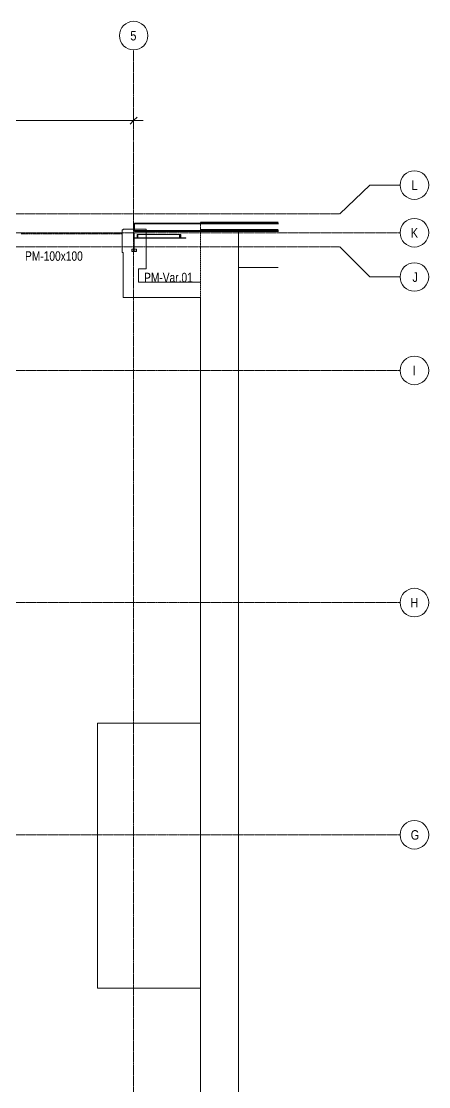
# Model space of a CAD drawing. Header units: centimetres. Extents: x -13763 to -5005, y -754 to 6606.
# Drawn here: x -11652 to -10583, y 3806 to 6606 of the extents above; entities that cross this region are included whole.
import ezdxf

# ---------------------------------------------------------------- set-up
doc = ezdxf.new("R2010")
doc.units = ezdxf.units.CM
doc.linetypes.add('_Overhead', pattern=[0.47625, 0.3175, -0.15875])
doc.linetypes.add('Grid Line', pattern=[2.2225, 1.27, -0.3175, 0.3175, -0.3175])
for name, color, linetype, lineweight in [('A-ANNO-DIMS', 7, 'Continuous', 9), ('A-ANNO-DIMS-125', 7, 'Continuous', 9), ('A-FLOR', 7, 'Continuous', 9), ('A-WALL', 7, 'Continuous', 9), ('S-BEAM', 7, 'Continuous', 9), ('S-COLS', 7, 'Continuous', 9), ('S-COLS-IDEN', 7, 'Continuous', 9), ('S-GRID', 7, 'Continuous', 9), ('S-GRID-IDEN', 7, 'Continuous', 9)]:
    doc.layers.add(name, color=color, linetype=linetype, lineweight=lineweight)
doc.styles.add('Century Gothic', font='GOTHIC.TTF', dxfattribs={"width": 0.8, "height": 25})
doc.styles.add('Century Gothic_1', font='GOTHIC.TTF', dxfattribs={"height": 18.75})
doc.styles.add('Saira Condensed', font='SairaCondensed-Regular.ttf', dxfattribs={"height": 25})
doc.dimstyles.new('FCA_N_Cotas_E100_1', dxfattribs={"dimscale": 30.48, "dimtxt": 19.578155, "dimasz": 0.615157, "dimexe": 0.82021, "dimexo": 0.82021, "dimgap": 0.04101, "dimtad": 1, "dimlfac": 0.01, "dimrnd": 0.01, "dimzin": 0, "dimdsep": 46, "dimtxsty": 'Century Gothic_1', "dimblk1": 'OBLIQUE', "dimblk2": 'OBLIQUE', "dimsah": 1, "dimcen": 0.09, "dimdle": 0.82021, "dimadec": 3, "dimazin": 2, "dimtfac": 1, "dimtdec": 4, "dimtix": 1, "dimtmove": 0, "dimatfit": 3, "dimfxl": 1, "dimtvp": 1, "dimtolj": 1, "dimtzin": 0, "dimarcsym": 2})

# ---------------------------------------------------------------- blocks, each defined once
blk = doc.blocks.new('RVR_Tensor angular doble L - d_25 mm-1744881-N01 - Planta - Detalle planta 02')
at = {"layer": 'S-BEAM', "color": 253, "true_color": 0xaaaaaa}
for p, q in [((-4.7, -4.5), (-4.7, 5)), ((-4.7, 5), (-4.3, 5)), ((107, 5), (-4.7, 5)), ((-4.3, 5), (-4.3, -5)), ((107.7, 5), (-4.3, 5)), ((-3.6, -5), (-3.6, 5)), ((-3.6, 5), (-3.2, 5)), ((-3.6, 5), (107.7, 5)), ((-3.2, 5), (-3.2, -4.5)), ((-3.2, 5), (107.7, 5)), ((107.7, 5), (109.8, 5)), ((107.7, 5), (109.1, 5)), ((-11.5, -5), (-11.5, -4.5)), ((-11.5, -4.5), (-4.7, -4.5)), ((93.8, -4.5), (-11.5, -4.5)), ((-4.3, -5), (-11.5, -5)), ((93.8, -5), (-11.5, -5)), ((107, -4.5), (-4.7, -4.5)), ((-4.3, -5), (107.7, -5)), ((3.6, -5), (-3.6, -5)), ((109.1, -5), (-3.6, -5)), ((-3.2, -4.5), (3.6, -4.5)), ((-3.2, -4.5), (107.7, -4.5)), ((3.6, -4.5), (3.6, -5)), ((3.6, -4.5), (107.7, -4.5)), ((3.6, -5), (123, -5)), ((107.7, -4.5), (123, -4.5)), ((107.7, -4.5), (109.8, -4.5))]:
    blk.add_line(p, q, dxfattribs=at)
at = {"layer": 'S-BEAM', "color": 253, "lineweight": 18, "true_color": 0xaaaaaa}
for p, q in [((107.7, 5), (107, 5)), ((107, 5), (107, -4.5)), ((107.7, -5), (107.7, 5)), ((109.8, 5), (109.1, 5)), ((109.1, 5), (109.1, -5)), ((109.8, -4.5), (109.8, 5)), ((107, -4.5), (93.8, -4.5)), ((93.8, -4.5), (93.8, -5)), ((93.8, -5), (107.7, -5)), ((109.1, -5), (123, -5)), ((123, -4.5), (109.8, -4.5)), ((123, -5), (123, -4.5))]:
    blk.add_line(p, q, dxfattribs=at)
blk = doc.blocks.new('Costanera Perfil Z - Parametrizado - h_22cm-1746506-N01 - Planta - Detalle planta 02')
at = {"layer": 'S-BEAM', "color": 253, "true_color": 0xaaaaaa}
for p, q in [((-10.7, -133.7), (-10.7, -511.4)), ((-10.7, -133.7), (-10.7, -511.4)), ((-10.4, -133.7), (-10.4, -511.4)), ((-10.4, -133.7), (-10.4, -511.4)), ((-8.8, -133.7), (-8.8, -511.4)), ((-8.8, -133.7), (-8.8, -511.4)), ((8.8, -133.7), (8.8, -511.4)), ((8.8, -133.7), (8.8, -511.4)), ((10.4, -133.7), (10.4, -511.4)), ((10.4, -133.7), (10.4, -511.4)), ((10.7, -511.4), (10.7, -133.7)), ((10.7, -133.7), (10.7, -511.4)), ((8.8, -511.4), (-10.7, -511.4)), ((-10.7, -511.4), (-10.4, -511.4)), ((-10.4, -511.4), (-8.8, -511.4)), ((-8.8, -511.4), (-10.4, -511.4)), ((-10.4, -511.4), (8.8, -511.4)), ((10.7, -511.4), (8.8, -511.4)), ((8.8, -511.4), (10.4, -511.4)), ((10.4, -511.4), (8.8, -511.4)), ((8.8, -511.4), (10.4, -511.4)), ((10.4, -511.4), (10.7, -511.4))]:
    blk.add_line(p, q, dxfattribs=at)
blk = doc.blocks.new('Grid - 3mm-1819951-N01 - Planta - Detalle planta 02')
at = {"layer": 'S-GRID-IDEN', "color": 253, "true_color": 0xaaaaaa}
blk.add_circle((0, 0), 0.3, dxfattribs=at)
blk = doc.blocks.new('DIMBLOCK24-N01 - Planta - Detalle planta 02')
at = {"layer": 'A-ANNO-DIMS-125'}
for p, q in [((-12456.4, 6345.2), (-12456.4, 6370.2)), ((-11357.4, 6345.2), (-11357.4, 6370.2)), ((-12456.4, 6345.2), (-11332.4, 6345.2)), ((-12456.4, 6345.2), (-12456.4, 6333.4)), ((-11357.4, 6345.2), (-11357.4, 6333.4))]:
    blk.add_line(p, q, dxfattribs=at)
at = {"layer": 'A-ANNO-DIMS-125', "lineweight": 35}
for p, q in [((-12456.4, 6345.2), (-12465.8, 6335.8)), ((-12456.4, 6345.2), (-12447, 6354.5)), ((-11357.4, 6345.2), (-11366.7, 6335.8)), ((-11357.4, 6345.2), (-11348, 6354.5))]:
    blk.add_line(p, q, dxfattribs=at)
at = {"layer": 'A-ANNO-DIMS-125', "color": 0, "insert": (-11939.7, 6370.4), "char_height": 18.75, "width": 78.686, "attachment_point": 1, "line_spacing_factor": 0.984502, "style": 'Century Gothic_1'}
blk.add_mtext('10.99', dxfattribs=at)
blk = doc.blocks.new('_Oblique')
at = {"color": 0, "linetype": 'ByBlock', "lineweight": -2}
blk.add_line((-0.5, -0.5), (0.5, 0.5), dxfattribs=at)

msp = doc.modelspace()

# ---------------------------------------------------------------- linework, layer by layer
at = {"layer": 'A-FLOR', "color": 8, "linetype": '_Overhead', "true_color": 0x808080}
for p, q in [((-11181.922, 6058.768), (-11181.922, 6078.181)), ((-11181.922, 6078.181), (-10977.391, 6078.181)), ((-10977.391, 6078.181), (-11181.922, 6078.181)), ((-11181.922, 6078.181), (-11181.922, 4761.236)), ((-11652.387, 6047.526), (-11387.325, 6047.526)), ((-11387.325, 6047.526), (-11652.387, 6047.526)), ((-11384.935, 5998.328), (-11384.935, 5881.381)), ((-11384.935, 5881.381), (-11384.935, 5998.328)), ((-11181.929, 5880.239), (-11182.082, 2438.386)), ((-11182.082, 2438.386), (-11181.929, 5880.239)), ((-11452.116, 4065.236), (-11452.116, 4761.236)), ((-11452.116, 4761.236), (-11181.922, 4761.236)), ((-11181.922, 4761.236), (-11452.116, 4761.236)), ((-11452.116, 4761.236), (-11452.116, 4065.236)), ((-11182.132, 4065.236), (-11452.116, 4065.236)), ((-11452.116, 4065.236), (-11182.132, 4065.236)), ((-11182.132, 2438.386), (-11182.132, 4065.236)), ((-11182.132, 4065.236), (-11182.132, 2438.386))]:
    msp.add_line(p, q, dxfattribs=at)
at = {"layer": 'A-WALL', "color": 253, "true_color": 0xaaaaaa}
for p, q in [((-11384.829, 6058.328), (-11384.829, 6059.796)), ((-11384.829, 6059.796), (-11324.829, 6059.796)), ((-11324.829, 6059.796), (-11324.829, 6046.301)), ((-11181.922, 6058.768), (-10977.391, 6058.768)), ((-11081.922, 6058.768), (-11081.922, 2357.931)), ((-11324.829, 6046.267), (-11324.829, 6036.301)), ((-11324.829, 6036.267), (-11324.829, 5955.639)), ((-11384.829, 5880.239), (-11384.829, 5998.328)), ((-11344.829, 5955.639), (-11344.829, 5920.239)), ((-11344.829, 5955.639), (-11324.829, 5955.639)), ((-10977.391, 5958.768), (-11081.922, 5958.768)), ((-11344.829, 5920.239), (-11181.922, 5920.239)), ((-11181.922, 5880.239), (-11384.829, 5880.239)), ((-11181.922, 2438.386), (-11181.922, 4761.236))]:
    msp.add_line(p, q, dxfattribs=at)
at = {"layer": 'S-COLS'}
for p, q in [((-11387.325, 5998.328), (-11387.325, 6058.328)), ((-11387.325, 6058.328), (-11384.829, 6058.328)), ((-11384.829, 5998.328), (-11387.325, 5998.328)), ((-11362.564, 6002.181), (-11362.564, 6006.957)), ((-11362.564, 6006.957), (-11356.669, 6006.957)), ((-11350.064, 6006.957), (-11355.959, 6006.957)), ((-11350.064, 6002.181), (-11350.064, 6006.957))]:
    msp.add_line(p, q, dxfattribs=at)
at = {"layer": 'S-COLS', "lineweight": 18}
for p, q in [((-11350.064, 6050.635), (-11362.564, 6050.635)), ((-11362.564, 6050.635), (-11362.564, 6050.053)), ((-11362.564, 6050.053), (-11356.669, 6050.053)), ((-11356.669, 6050.053), (-11356.669, 6002.181)), ((-11355.959, 6002.181), (-11355.959, 6050.053)), ((-11355.959, 6050.053), (-11350.064, 6050.053)), ((-11350.064, 6050.053), (-11350.064, 6050.635)), ((-11356.669, 6002.181), (-11362.564, 6002.181)), ((-11362.564, 6002.181), (-11362.564, 6001.599)), ((-11362.564, 6001.599), (-11350.064, 6001.599)), ((-11350.064, 6002.181), (-11355.959, 6002.181)), ((-11350.064, 6001.599), (-11350.064, 6002.181))]:
    msp.add_line(p, q, dxfattribs=at)
at = {"layer": 'S-GRID', "color": 253, "linetype": 'Grid Line', "true_color": 0xaaaaaa}
for p, q in [((-11357.354, 6531.109), (-11357.354, 803.611)), ((-13529.113, 6100.445), (-10816.285, 6100.445)), ((-13687.863, 6050.445), (-10657.535, 6050.445)), ((-13529.113, 6013.539), (-10816.285, 6013.539)), ((-13687.863, 5688.539), (-10657.535, 5688.539)), ((-13687.863, 5078.539), (-10657.535, 5078.539)), ((-13687.863, 4468.259), (-10657.535, 4468.259))]:
    msp.add_line(p, q, dxfattribs=at)
at = {"layer": 'S-GRID', "color": 253, "true_color": 0xaaaaaa}
for p, q in [((-10816.285, 6100.445), (-10736.91, 6175.753)), ((-10736.91, 6175.753), (-10657.535, 6175.753)), ((-10816.285, 6013.539), (-10736.91, 5934.164)), ((-10736.91, 5934.164), (-10657.535, 5934.164))]:
    msp.add_line(p, q, dxfattribs=at)

# ---------------------------------------------------------------- block references
at = {"layer": 'S-BEAM', "color": 253, "true_color": 0xaaaaaa, "rotation": 269.9999999999994}
msp.add_blockref('Costanera Perfil Z - Parametrizado - h_22cm-1746506-N01 - Planta - Detalle planta 02', (-10843.679, 6064.846), dxfattribs=at)
at = {"layer": 'S-BEAM', "color": 253, "true_color": 0xaaaaaa}
msp.add_blockref('RVR_Tensor angular doble L - d_25 mm-1744881-N01 - Planta - Detalle planta 02', (-11343.584, 6041.267), dxfattribs=at)
at = {"layer": 'S-GRID-IDEN', "color": 253, "true_color": 0xaaaaaa, "xscale": 125, "yscale": 125, "zscale": 125}
for p, rotation in [((-11357.354, 6568.609), 180), ((-10620.035, 6175.753), 269.9999999999996), ((-10620.035, 6050.445), 269.9999999999996), ((-10620.035, 5934.164), 269.9999999999996), ((-10620.035, 5688.539), 269.9999999999996), ((-10620.035, 5078.539), 269.9999999999996), ((-10620.035, 4468.259), 269.9999999999996)]:
    msp.add_blockref('Grid - 3mm-1819951-N01 - Planta - Detalle planta 02', p, dxfattribs=dict(at, rotation=rotation))

# ---------------------------------------------------------------- texts
at = {"layer": 'S-COLS-IDEN', "char_height": 25, "attachment_point": 1, "style": 'Century Gothic'}
for s, insert, width in [('PM-100x100', (-11642.606, 6001.691), 196.41344), ('PM-Var.01', (-11329.933, 5945.292), 168.35437)]:
    msp.add_mtext(s, dxfattribs=dict(at, insert=insert, width=width))
at = {"layer": 'S-GRID-IDEN', "color": 253, "true_color": 0xaaaaaa, "char_height": 25, "attachment_point": 1, "style": 'Saira Condensed'}
for s, insert, width in [('5', (-11366.075, 6580.924), 20.04219), ('L', (-10627.58, 6187.927), 17.03586), ('K', (-10629.642, 6062.619), 22.04641), ('J', (-10625.142, 5946.338), 11.0232), ('I', (-10624.705, 5700.713), 10.02109), ('H', (-10630.455, 5090.713), 24.05062), ('G', (-10629.642, 4480.433), 22.04641)]:
    msp.add_mtext(s, dxfattribs=dict(at, insert=insert, width=width))

# ---------------------------------------------------------------- dimensions: what is measured, and where the dimension line sits
at = {"layer": 'A-ANNO-DIMS'}
dim = msp.add_linear_dim(base=(-11357.354, 6345.156), p1=(-12456.389, 6358.414), p2=(-11357.354, 6358.414), dimstyle='FCA_N_Cotas_E100_1', override={"dimpost": '<>', "dimfxl": 1099.035067}, dxfattribs=at)
dim.commit()
dim.dimension.update_dxf_attribs({"geometry": 'DIMBLOCK24-N01 - Planta - Detalle planta 02', "text_midpoint": (-11906.872, 6356.252)})

doc.saveas('drawing.dxf')
